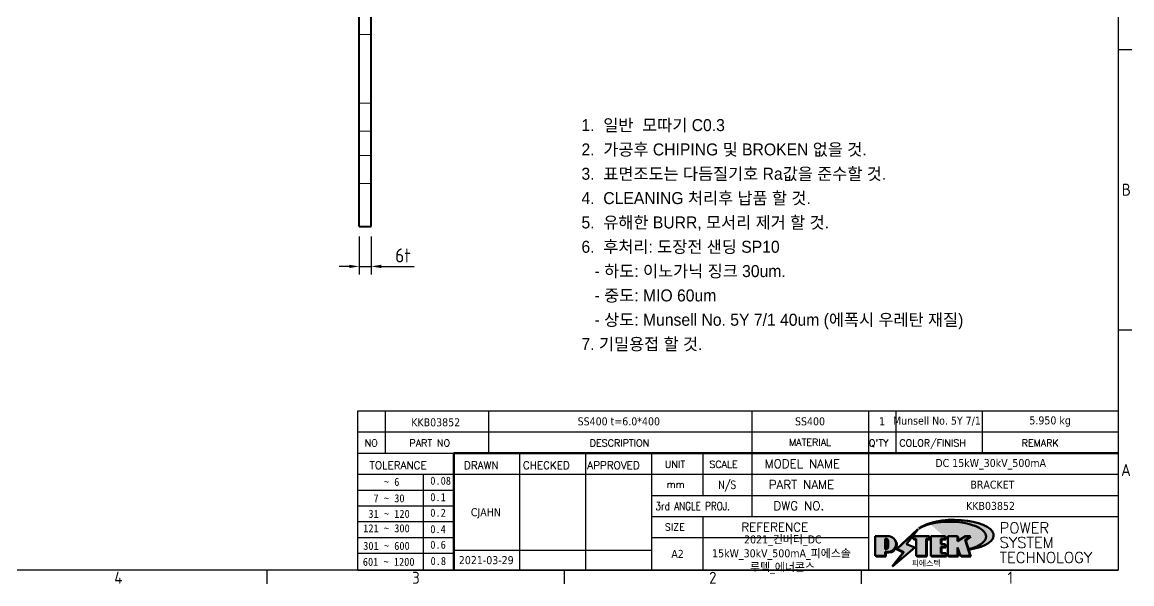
# Model space of a CAD drawing. Header units: millimetres. Extents: x 0 to 1188, y 0 to 840.
# Drawn here: x 620 to 1175, y 13 to 294 of the extents above; entities that cross this region are included whole.
import ezdxf
from ezdxf.enums import TextEntityAlignment as Align

# ---------------------------------------------------------------- set-up
doc = ezdxf.new("R2010")
doc.units = ezdxf.units.MM
doc.header["$LTSCALE"] = 2
doc.linetypes.add('DASHED', pattern=[0.2067, 0.1654, -0.0413])
doc.layers.get('0').update_dxf_attribs({"color": 3, "lineweight": 25, "true_color": 0x00ff00})
for name, color, linetype, lineweight, true_color in [('가려진 것(ISO)', 2, 'DASHED', 18, 0xffff00), ('가시적인 것(ISO)', 3, 'Continuous', 40, 0x00ff00), ('기호(ISO)', 5, 'Continuous', 25, 0x0000ff), ('제목(ISO)', 5, 'Continuous', 50, 0x0000ff), ('치수(ISO)', 2, 'Continuous', 25, 0xffff00)]:
    doc.layers.add(name, color=color, linetype=linetype, lineweight=lineweight, true_color=true_color)
doc.layers.add('경계(ISO)', color=7, linetype='Continuous', lineweight=25)
doc.layers.add('해치(ISO)', color=7, linetype='Continuous', lineweight=18)
doc.styles.add('HAN_291', font='')
doc.styles.add('HAN_370', font='', dxfattribs={"width": 2})
doc.styles.add('ISO Proportional', font='arial.ttf')
doc.styles.add('RC_284', font='ROMANC.shx')
doc.styles.add('RC_287', font='ROMANC.shx')
doc.styles.add('RC_292', font='ROMANC.shx')
doc.styles.add('ROMANT_294', font='romant.shx')
doc.styles.add('문자 텍스트_PSTEK_POSCO', font='isocp.shx')
doc.styles.add('치수 텍스트_PSTEK_POSCO', font='isocp.shx')
doc.styles.add('텍스트 스타일198', font='tahoma.ttf')
doc.styles.add('텍스트 스타일333', font='ROMANC.shx', dxfattribs={"width": 0.800000011920929})
doc.styles.get('HAN_291').set_extended_font_data('GulimChe')
doc.styles.get('HAN_370').set_extended_font_data('GulimChe')
doc.dimstyles.new('치수_PSTEK_POSCO', dxfattribs={"dimscale": 2, "dimtxt": 3.5, "dimasz": 2.5, "dimexe": 2, "dimexo": 2.5, "dimgap": 1, "dimtad": 1, "dimrnd": 1e-08, "dimdsep": 46, "dimtxsty": '치수 텍스트_PSTEK_POSCO', "dimcen": 0.09, "dimdle": 10, "dimclrd": 7, "dimclre": 7, "dimclrt": 2, "dimadec": 1, "dimazin": 2, "dimtfac": 1, "dimtmove": 0, "dimatfit": 3, "dimfxl": 1, "dimtolj": 1, "dimlwd": -1, "dimlwe": -1, "dimarcsym": 0})

# ---------------------------------------------------------------- blocks, each defined once
blk = doc.blocks.new('경계 Default Border')
at = {"layer": '경계(ISO)'}
for p, q in [((584.0000152587891, 140), (587.400016784668, 140)), ((584.0000152587891, 70), (587.400016784668, 70)), ((371.25, 10), (371.25, 6.599999666213989)), ((445.4999923706055, 10), (445.4999923706055, 6.599999666213989)), ((519.7499847412109, 10), (519.7499847412109, 6.599999666213989))]:
    blk.add_line(p, q, dxfattribs=at)
at = {"layer": '경계(ISO)', "flags": 128}
blk.add_lwpolyline([(10, 10), (10, 410), (584.0000152587891, 410), (584.0000152587891, 10), (10, 10)], dxfattribs=at)
at = {"layer": '경계(ISO)', "color": 2, "true_color": 0xffff00, "char_height": 3.00000011920929, "attachment_point": 7, "style": '문자 텍스트_PSTEK_POSCO'}
for s, insert in [('B', (584.8782702028949, 103.4713944559917)), ('A', (584.7144008173592, 33.49284856929444)), ('4', (333.0984701308117, 6.59999988079071)), ('3', (407.5435395229536, 6.57139439638704)), ('2', (481.752739416884, 6.57139439638704)), ('1', (556.3610661041481, 6.59999988079071))]:
    blk.add_mtext(s, dxfattribs=dict(at, insert=insert))
blk = doc.blocks.new('제목 블록 PSTEK')
at = {"true_color": 0xff0000}
h = blk.add_hatch(color=1, dxfattribs=at)
edge = h.paths.add_edge_path(flags=0)
edge.add_line((314.2242174273352, 19.60711530335299), (314.2242174273352, 17.00126995915134))
edge.add_line((314.2242174273352, 17.00126995915134), (314.3485873187598, 17.00126995915134))
edge.add_arc((314.3485873187598, 17.6527312952023), 0.6514613360509371, 270, 360)
edge.add_line((315.0000486548106, 17.6527312952023), (315.0000486548106, 18.95565396730211))
edge.add_arc((314.3485873187598, 18.95565396730212), 0.6514613360508712, 0, 90)
edge.add_line((314.3485873187598, 19.60711530335299), (314.2242174273352, 19.60711530335299))
edge = h.paths.add_edge_path()
edge.add_arc((314.9847713324306, 18.28938669179658), 1.969189947606664, 269.9999999999959, 450)
edge.add_line((314.9847713324306, 20.25857663940318), (311.7664314776902, 20.25857663940324))
edge.add_line((311.7664314776902, 20.25857663940324), (311.7664314776902, 15.3430047401139))
edge.add_line((311.7664314776902, 15.3430047401139), (314.2242174273352, 15.3430047401139))
edge.add_line((314.2242174273352, 15.3430047401139), (314.2242174273352, 16.32019674418991))
edge.add_line((314.2242174273352, 16.32019674418991), (314.9847713324307, 16.32019674418991))
at = {"true_color": 0x848484}
h = blk.add_hatch(color=252, dxfattribs=at)
edge = h.paths.add_edge_path()
edge.add_arc((314.9847713324309, 18.28938669179657), 1.969189947606666, 270, 406.8278729790604)
edge.add_arc((315.1624426058984, 18.1413272972396), 1.969189947606962, -90, 53.560984836317004, ccw=False)
edge.add_line((315.1624426058984, 16.17213734963263), (314.4018887008024, 16.17213734963263))
edge.add_line((314.4018887008024, 16.17213734963263), (314.4018887008024, 15.19494534555726))
edge.add_line((314.4018887008024, 15.19494534555726), (311.9441027511573, 15.19494534555726))
edge.add_line((311.9441027511573, 15.19494534555726), (311.9441027511573, 15.3430047401139))
edge.add_line((311.9441027511573, 15.3430047401139), (314.2242174273352, 15.3430047401139))
edge.add_line((314.2242174273352, 15.3430047401139), (314.2242174273352, 16.32019674418991))
edge.add_line((314.2242174273352, 16.32019674418991), (314.9847713324309, 16.32019674418991))
h = blk.add_hatch(color=252, dxfattribs=at)
edge = h.paths.add_edge_path()
edge.add_line((314.4018887008024, 19.45905590879572), (314.5262585922315, 19.45905590879572))
edge.add_arc((314.5262585922314, 18.80759457274939), 0.6514613360463194, 60.4189348879147, 90.00000000000318, ccw=False)
edge.add_arc((314.3485873187602, 18.95565396730057), 0.6514613360524251, 39.96992292766206, 90.00000000009999)
edge.add_line((314.3485873187591, 19.60711530335307), (314.2242174273352, 19.60711530335298))
edge.add_line((314.2242174273352, 19.60711530335299), (314.2242174273352, 17.00126995915134))
edge.add_line((314.2242174273352, 17.00126995915134), (314.3485873187591, 17.00126995915134))
edge.add_arc((314.3485873187568, 17.652731295233), 0.6514613360816299, 270.0000000002, 274.6930825552478)
edge.add_line((314.4018887008024, 17.0034541317032), (314.4018887008024, 19.45905590879572))
for points in [[(317.2195697678507, 17.0593801673321), (322.0326348870767, 21.62682475217465), (322.2781991042243, 21.94392121864296), (317.0471853425802, 16.97985676345368), (318.7512090904202, 16.1899260703855), (316.0018030350395, 12.71868385740789), (316.3356552234328, 13.00206718743325), (318.9235935156908, 16.2694494742633)], [(321.9846681452406, 19.60711530335299), (321.4042753185749, 19.60711530335299), (321.4042753185749, 19.45905590879572), (321.9846681452406, 19.45905590879572)], [(324.6615819988275, 19.45905590879572), (325.4196460989604, 19.45905590879572), (325.4196460989604, 20.11051724484596), (325.2419748254881, 20.11051724484596), (325.2419748254881, 19.60711530335299), (324.4839107253602, 19.60711530335299), (324.4839107253602, 15.3430047401139), (322.1623394187076, 15.3430047401139), (322.1623394187076, 15.19494534555726), (324.6615819988275, 15.19494534555726)], [(328.2914414389548, 19.45905590879572), (329.4054050004294, 19.45905590879572), (329.4054050004294, 20.11051724484596), (329.2277337269622, 20.11051724484596), (329.2277337269622, 19.60711530335299), (328.1137701654877, 19.60711530335299), (328.1137701654877, 18.25543873810179), (328.2914414389548, 18.25543873810179)], [(332.5088862584528, 20.1105172448466), (332.3312149849806, 20.1105172448466), (332.3312149849806, 18.99741471888368), (332.5088862584528, 19.11081371413894)], [(335.6156307331414, 20.11051724484596), (335.2535118015555, 20.11051724484596), (334.2514536401189, 19.30614745124769), (335.4855464857051, 15.3430047401139), (333.1954852176545, 15.3430047401139), (333.2478643833523, 15.19494534555726), (335.6632177591723, 15.19494534555726), (334.4291249135862, 19.15808805669106)], [(328.2914414389548, 17.41554667867274), (329.4054050004294, 17.41554667867274), (329.4054050004294, 18.10737934354514), (329.2277337269622, 18.10737934354514), (329.2277337269622, 17.56360607323003), (328.1137701654877, 17.56360607323003), (328.1137701654877, 15.9944660761648), (328.2914414389548, 15.9944660761648)], [(332.5088862584528, 16.92964231796647), (332.3312149849806, 17.43186301645164), (332.3312149849806, 15.3430047401139), (330.0369607660135, 15.3430047401139), (330.0369607660135, 15.19494534555726), (332.5088862584528, 15.19494534555726)], [(329.5356972676428, 15.8464066816075), (329.3580259941756, 15.8464066816075), (329.3580259941756, 15.3430047401139), (325.8342124037171, 15.3430047401139), (325.8342124037171, 15.19494534555726), (329.5356972676428, 15.19494534555726)]]:
    blk.add_hatch(color=252, dxfattribs=at).paths.add_polyline_path(points)
at = {"true_color": 0x0000ff}
blk.add_hatch(color=5, dxfattribs=at).paths.add_polyline_path([(321.6183518841322, 17.4193704504104), (319.5281351041078, 18.24969419629727), (322.4505835294948, 22.02344462252142), (317.2195697678507, 17.0593801673321), (318.9235935156908, 16.2694494742633), (316.1741874603099, 12.79820726128571)])
at = {"true_color": 0xff0000}
for points in [[(324.4839107253602, 19.60711530335299), (325.2419748254881, 19.60711530335299), (325.2419748254881, 20.25857663940324), (321.2266040451076, 20.25857663940324), (321.2266040451076, 19.60711530335299), (321.9846681452406, 19.60711530335299), (321.9846681452406, 15.3430047401139), (324.4839107253602, 15.3430047401139)], [(329.2277337269622, 20.25857663940324), (325.65654113025, 20.25857663940324), (325.65654113025, 15.3430047401139), (329.3580259941756, 15.3430047401139), (329.3580259941756, 15.9944660761648), (328.1137701654877, 15.9944660761648), (328.1137701654877, 17.56360607323003), (329.2277337269622, 17.56360607323003), (329.2277337269622, 18.25543873810179), (328.1137701654877, 18.25543873810179), (328.1137701654877, 19.60711530335299), (329.2277337269622, 19.60711530335299)], [(332.3312149849806, 20.25857663940324), (329.8592894925411, 20.25857663940324), (329.8592894925411, 15.3430047401139), (332.3312149849806, 15.3430047401139), (332.3312149849806, 17.4318630164523), (333.0701931098801, 15.3430047401139), (335.4855464857051, 15.3430047401139), (334.2514536401189, 19.30614745124769), (335.4379594596742, 20.25857663940324), (334.3071782107978, 20.25857663940324), (332.3312149849806, 18.99741471888304)]]:
    blk.add_hatch(color=1, dxfattribs=at).paths.add_polyline_path(points)
at = {"layer": '해치(ISO)', "true_color": 0x27d1fc}
h = blk.add_hatch(color=140, dxfattribs=at)
edge = h.paths.add_edge_path()
edge.add_ellipse((330.3660919371412, 20.15576403068321), major_axis=(9.100907360794343, 0), ratio=0.4069904968023172, start_angle=301.3098473703837, end_angle=507.7436900681698)
edge.add_ellipse((331.5340919371412, 20.4634168429492), major_axis=(-9.82350664112931, 0), ratio=0.3942600559756514, start_angle=111.51207141178469, end_angle=334.47025347086895, ccw=False)
edge.add_line((335.1363447531188, 16.8601935978785), (335.0955236905705, 16.99119398620872))
at = {"color": 180, "true_color": 0x3f00ff}
for p, q in [((182.475792979055, 11.79100474011392), (182.4757929790549, 51.56524660363496)), ((182.4757929790549, 51.56524660363496), (372.4757929537551, 51.56524660363496)), ((189.2651435055721, 51.56524660363496), (189.2651435055722, 41.00524660363494)), ((215.2152739891528, 41.00524660363494), (215.2152739891528, 51.56524660363496)), ((280.8758854511282, 51.56524660363496), (280.8758854511282, 41.00524660363494)), ((310.0881549537552, 51.56524660363496), (310.0881549537553, 41.00524660363494)), ((316.9044520275131, 51.56524660363496), (316.9044520275127, 41.00524660363494)), ((338.4566026226726, 51.56524660363496), (338.4566026226727, 41.00524660363494)), ((372.4757929537551, 51.56524660363496), (372.4757929537551, 11.79100474011389)), ((182.475792979055, 46.2852466036349), (372.4757929537551, 46.28524660363492)), ((182.475792979055, 41.00524660363493), (206.451475290024, 41.00524660363493)), ((222.9401812389276, 11.79100474011392), (222.9401812389276, 41.00524660363494)), ((239.4288871878316, 11.79100474011392), (239.4288871878316, 41.00524660363494)), ((255.9175931367356, 11.79100474011392), (255.9175931367356, 41.00524660363494)), ((268.6918866058747, 41.00524660363494), (268.6918866058747, 30.44524660363498)), ((280.8758854511282, 41.00524660363494), (280.8758854511282, 25.16524660363502)), ((310.088154953755, 41.00524660363494), (310.088154953755, 11.79100474011392)), ((182.475792979055, 35.72524660363497), (206.451475290024, 35.72524660363497)), ((198.8621818849491, 12.02524660363491), (198.8621818849491, 35.72524660363497)), ((206.451475290024, 35.72524660363497), (372.4757929537551, 35.72524660363497)), ((182.475792979055, 31.77524660363492), (206.451475290024, 31.77524660363492)), ((182.475792979055, 27.82524660363487), (206.451475290024, 27.82524660363487)), ((255.917593136736, 30.44524660363498), (372.4757929537552, 30.44524660363501)), ((255.9175931367359, 25.16524660363502), (372.4757929537552, 25.165246603635)), ((268.6918866058744, 25.16524660363502), (268.6918866058744, 11.79100474011392)), ((182.475792979055, 23.87524660363505), (206.451475290024, 23.87524660363505)), ((182.475792979055, 19.92524660363478), (206.451475290024, 19.92524660363478)), ((255.9175931367359, 19.88524660363481), (310.0881549537553, 19.88524660363481)), ((206.451475290024, 16.74100474011396), (255.9175931367359, 16.74100474011396)), ((182.475792979055, 15.97524660363496), (206.451475290024, 15.97524660363496)), ((182.475792979055, 11.79100474011392), (372.4757929537551, 11.79100474011389))]:
    blk.add_line(p, q, dxfattribs=at)
at = {"color": 7, "lineweight": 50}
for p, q in [((206.4514752900237, 11.79100474011392), (206.4514752900237, 41.00524660363494)), ((206.451475290024, 41.00524660363494), (372.4757929537551, 41.00524660363496))]:
    blk.add_line(p, q, dxfattribs=at)
at = {"color": 7}
for p, q in [((311.7664314776902, 20.25900474011391), (311.7664314776902, 15.34300474011391)), ((314.9847713324309, 20.25857663940324), (311.7664314776902, 20.25857663940324)), ((314.9847713324309, 20.25857663940324), (311.7664314776902, 20.25857663940324)), ((311.7664314776902, 20.25857663940324), (311.7664314776902, 15.3430047401139)), ((314.2242174273352, 17.00126995915134), (314.2242174273352, 19.60711530335299)), ((314.2242174273352, 19.60711530335299), (314.3485873187591, 19.60711530335299)), ((314.3485873187591, 19.60711530335299), (314.2242174273352, 19.60711530335299)), ((314.2242174273352, 19.60711530335299), (314.2242174273352, 17.00126995915134)), ((314.2242174273352, 17.00126995915134), (314.2242174273352, 19.60711530335299)), ((314.2242174273352, 19.60711530335299), (314.3485873187591, 19.60711530335299)), ((314.4018887008024, 19.45905590879572), (314.5262585922314, 19.45905590879572)), ((314.4018887008024, 17.0034541317032), (314.4018887008024, 19.45905590879572)), ((322.2781991042243, 21.94392121864296), (317.0471853425802, 16.97985676345368)), ((322.4505835294948, 22.02344462252142), (317.2195697678507, 17.0593801673321)), ((317.2195697678507, 17.0593801673321), (322.0326348870767, 21.62682475217465)), ((319.5281351041078, 18.24969419629727), (322.4505835294948, 22.02344462252142)), ((325.2419748254881, 20.25857663940324), (321.2266040451076, 20.25857663940324)), ((321.2266040451076, 20.25857663940324), (321.2266040451076, 19.60711530335299)), ((325.2419748254881, 20.25857663940324), (321.2266040451076, 20.25857663940324)), ((321.2266040451076, 20.25857663940324), (321.2266040451076, 19.60711530335299)), ((321.2266040451076, 19.60711530335299), (321.9846681452406, 19.60711530335299)), ((321.2266040451076, 19.60711530335299), (321.9846681452406, 19.60711530335299)), ((321.4042753185749, 19.60711530335299), (321.4042753185749, 19.45905590879572)), ((321.9846681452406, 19.60711530335299), (321.4042753185749, 19.60711530335299)), ((321.4042753185749, 19.45905590879572), (321.9846681452406, 19.45905590879572)), ((321.9846681452406, 19.60711530335299), (321.9846681452406, 15.3430047401139)), ((321.9846681452406, 19.45905590879572), (321.9846681452406, 19.60711530335299)), ((321.9846681452406, 19.60711530335299), (321.9846681452406, 15.3430047401139)), ((322.0326348870767, 21.62682475217465), (322.2781991042243, 21.94392121864296)), ((324.4839107253602, 19.60711530335299), (325.2419748254881, 19.60711530335299)), ((324.4839107253602, 15.3430047401139), (324.4839107253602, 19.60711530335299)), ((325.2419748254881, 19.60711530335299), (324.4839107253602, 19.60711530335299)), ((324.4839107253602, 19.60711530335299), (324.4839107253602, 15.3430047401139)), ((324.4839107253602, 19.60711530335299), (325.2419748254881, 19.60711530335299)), ((324.4839107253602, 15.3430047401139), (324.4839107253602, 19.60711530335299)), ((324.6615819988275, 19.45905590879572), (325.4196460989604, 19.45905590879572)), ((324.6615819988275, 15.19494534555726), (324.6615819988275, 19.45905590879572)), ((325.2419748254881, 19.60711530335299), (325.2419748254881, 20.25857663940324)), ((325.2419748254881, 19.60711530335299), (325.2419748254881, 20.25857663940324)), ((325.4196460989604, 20.11051724484596), (325.2419748254881, 20.11051724484596)), ((325.2419748254881, 20.11051724484596), (325.2419748254881, 19.60711530335299)), ((325.4196460989604, 19.45905590879572), (325.4196460989604, 20.11051724484596)), ((329.2277337269622, 20.25857663940324), (325.65654113025, 20.25857663940324)), ((325.65654113025, 20.25857663940324), (325.65654113025, 15.3430047401139)), ((325.65654113025, 20.25857663940324), (325.65654113025, 15.3430047401139)), ((329.2277337269622, 20.25857663940324), (325.65654113025, 20.25857663940324)), ((328.1137701654877, 18.25543873810179), (328.1137701654877, 19.60711530335299)), ((328.1137701654877, 19.60711530335299), (329.2277337269622, 19.60711530335299)), ((329.2277337269622, 19.60711530335299), (328.1137701654877, 19.60711530335299)), ((328.1137701654877, 19.60711530335299), (328.1137701654877, 18.25543873810179)), ((328.1137701654877, 18.25543873810179), (328.1137701654877, 19.60711530335299)), ((328.1137701654877, 19.60711530335299), (329.2277337269622, 19.60711530335299)), ((328.2914414389548, 18.25543873810179), (328.2914414389548, 19.45905590879572)), ((328.2914414389548, 19.45905590879572), (329.4054050004294, 19.45905590879572)), ((329.2277337269622, 19.60711530335299), (329.2277337269622, 20.25857663940324)), ((329.2277337269622, 19.60711530335299), (329.2277337269622, 20.25857663940324)), ((329.4054050004294, 20.11051724484596), (329.2277337269622, 20.11051724484596)), ((329.2277337269622, 20.11051724484596), (329.2277337269622, 19.60711530335299)), ((329.4054050004294, 19.45905590879572), (329.4054050004294, 20.11051724484596)), ((332.3312149849806, 20.25857663940324), (329.8592894925411, 20.25857663940324)), ((329.8592894925411, 20.25857663940324), (329.8592894925411, 15.3430047401139)), ((329.8592894925411, 20.25857663940324), (329.8592894925411, 15.3430047401139)), ((332.3312149849806, 20.25857663940324), (329.8592894925411, 20.25857663940324)), ((334.3071782107978, 20.25857663940324), (332.3312149849806, 18.99741471888304)), ((332.3312149849806, 18.99741471888304), (332.3312149849806, 20.25857663940324)), ((334.3071782107978, 20.25857663940324), (332.3312149849806, 18.99741471888304)), ((332.3312149849806, 18.99741471888304), (332.3312149849806, 20.25857663940324)), ((332.5088862584528, 20.1105172448466), (332.3312149849806, 20.1105172448466)), ((332.3312149849806, 20.1105172448466), (332.3312149849806, 18.99741471888368)), ((332.5088862584528, 19.11081371413894), (332.5088862584528, 20.1105172448466)), ((334.2514536401189, 19.30614745124769), (335.4379594596742, 20.25857663940324)), ((334.2514536401189, 19.30614745124769), (335.4379594596742, 20.25857663940324)), ((335.2535118015555, 20.11051724484596), (334.2514536401189, 19.30614745124769)), ((335.4379594596742, 20.25857663940324), (334.3071782107978, 20.25857663940324)), ((335.4379594596742, 20.25857663940324), (334.3071782107978, 20.25857663940324)), ((334.4291249135862, 19.15808805669104), (335.6156307331414, 20.11051724484596)), ((335.6156307331414, 20.11051724484596), (335.2535118015555, 20.11051724484596)), ((314.3485873187591, 17.00126995915134), (314.2242174273352, 17.00126995915134)), ((314.2242174273352, 17.00126995915134), (314.3485873187591, 17.00126995915134)), ((314.3485873187591, 17.00126995915134), (314.2242174273352, 17.00126995915134)), ((315.0000486548106, 18.95565396730275), (315.0000486548106, 17.65273129520161)), ((315.0000486548106, 18.95565396730275), (315.0000486548106, 17.65273129520161)), ((316.1741874603099, 12.79820726128571), (321.6183518841322, 17.4193704504104)), ((317.0471853425802, 16.97985676345368), (318.7512090904202, 16.1899260703855)), ((318.9235935156908, 16.2694494742633), (317.2195697678507, 17.0593801673321)), ((317.2195697678507, 17.0593801673321), (318.9235935156908, 16.2694494742633)), ((321.6183518841322, 17.4193704504104), (319.5281351041078, 18.24969419629727)), ((329.2277337269622, 18.25543873810179), (328.1137701654877, 18.25543873810179)), ((328.1137701654877, 18.25543873810179), (328.2914414389548, 18.25543873810179)), ((329.2277337269622, 18.25543873810179), (328.1137701654877, 18.25543873810179)), ((328.1137701654877, 17.56360607323003), (329.2277337269622, 17.56360607323003)), ((328.1137701654877, 15.9944660761648), (328.1137701654877, 17.56360607323003)), ((329.2277337269622, 17.56360607323003), (328.1137701654877, 17.56360607323003)), ((328.1137701654877, 17.56360607323003), (328.1137701654877, 15.9944660761648)), ((328.1137701654877, 17.56360607323003), (329.2277337269622, 17.56360607323003)), ((328.1137701654877, 15.9944660761648), (328.1137701654877, 17.56360607323003)), ((328.2914414389548, 15.9944660761648), (328.2914414389548, 17.41554667867274)), ((328.2914414389548, 17.41554667867274), (329.4054050004294, 17.41554667867274)), ((329.2277337269622, 17.56360607323003), (329.2277337269622, 18.25543873810179)), ((329.2277337269622, 17.56360607323003), (329.2277337269622, 18.25543873810179)), ((329.4054050004294, 18.10737934354514), (329.2277337269622, 18.10737934354514)), ((329.2277337269622, 18.10737934354514), (329.2277337269622, 17.56360607323003)), ((329.4054050004294, 17.41554667867274), (329.4054050004294, 18.10737934354514)), ((332.3312149849806, 18.99741471888368), (332.5088862584528, 19.11081371413894)), ((332.3312149849806, 17.4318630164523), (333.0701931098801, 15.3430047401139)), ((332.3312149849806, 15.3430047401139), (332.3312149849806, 17.4318630164523)), ((332.5088862584528, 16.92964231796647), (332.3312149849806, 17.43186301645164)), ((332.3312149849806, 17.43186301645164), (332.3312149849806, 15.3430047401139)), ((332.3312149849806, 17.4318630164523), (333.0701931098801, 15.3430047401139)), ((332.3312149849806, 15.3430047401139), (332.3312149849806, 17.4318630164523)), ((332.5088862584528, 15.19494534555726), (332.5088862584528, 16.92964231796647)), ((335.4855464857051, 15.3430047401139), (334.2514536401189, 19.30614745124769)), ((334.2514536401189, 19.30614745124769), (335.4855464857051, 15.3430047401139)), ((335.4855464857051, 15.3430047401139), (334.2514536401189, 19.30614745124769)), ((335.6632177591723, 15.19494534555726), (334.4291249135862, 19.15808805669104)), ((345.0447381189468, 17.50375595811051), (344.9867755289346, 17.689895936919)), ((311.7664314776902, 15.3430047401139), (314.2242174273352, 15.3430047401139)), ((311.7664314776902, 15.3430047401139), (314.2242174273352, 15.3430047401139)), ((314.2242174273352, 15.3430047401139), (311.9441027511573, 15.3430047401139)), ((311.9441027511573, 15.3430047401139), (311.9441027511573, 15.19494534555726)), ((311.9441027511573, 15.19494534555726), (314.4018887008024, 15.19494534555726)), ((314.2242174273352, 16.32019674418991), (314.9847713324309, 16.32019674418991)), ((314.2242174273352, 15.3430047401139), (314.2242174273352, 16.32019674418991)), ((314.9847713324309, 16.32019674418991), (314.2242174273352, 16.32019674418991)), ((314.2242174273352, 16.32019674418991), (314.2242174273352, 15.3430047401139)), ((314.2242174273352, 16.32019674418991), (314.9847713324309, 16.32019674418991)), ((314.2242174273352, 15.3430047401139), (314.2242174273352, 16.32019674418991)), ((314.4018887008024, 16.17213734963263), (315.162442605898, 16.17213734963263)), ((314.4018887008024, 15.19494534555726), (314.4018887008024, 16.17213734963263)), ((318.7512090904202, 16.1899260703855), (316.0018030350395, 12.71868385740789)), ((318.9235935156908, 16.2694494742633), (316.1741874603099, 12.79820726128571)), ((316.3356552234328, 13.00206718743325), (318.9235935156908, 16.2694494742633)), ((321.9846681452406, 15.3430047401139), (324.4839107253602, 15.3430047401139)), ((321.9846681452406, 15.3430047401139), (324.4839107253602, 15.3430047401139)), ((324.4839107253602, 15.3430047401139), (322.1623394187076, 15.3430047401139)), ((322.1623394187076, 15.3430047401139), (322.1623394187076, 15.19494534555726)), ((322.1623394187076, 15.19494534555726), (324.6615819988275, 15.19494534555726)), ((325.65654113025, 15.3430047401139), (329.3580259941756, 15.3430047401139)), ((325.65654113025, 15.3430047401139), (329.3580259941756, 15.3430047401139)), ((329.3580259941756, 15.3430047401139), (325.8342124037171, 15.3430047401139)), ((325.8342124037171, 15.3430047401139), (325.8342124037171, 15.19494534555726)), ((325.8342124037171, 15.19494534555726), (329.5356972676428, 15.19494534555726)), ((329.3580259941756, 15.9944660761648), (328.1137701654877, 15.9944660761648)), ((328.1137701654877, 15.9944660761648), (328.2914414389548, 15.9944660761648)), ((329.3580259941756, 15.9944660761648), (328.1137701654877, 15.9944660761648)), ((329.3580259941756, 15.3430047401139), (329.3580259941756, 15.9944660761648)), ((329.3580259941756, 15.3430047401139), (329.3580259941756, 15.9944660761648)), ((329.5356972676428, 15.8464066816075), (329.3580259941756, 15.8464066816075)), ((329.3580259941756, 15.8464066816075), (329.3580259941756, 15.3430047401139)), ((329.5356972676428, 15.19494534555726), (329.5356972676428, 15.8464066816075)), ((329.8592894925411, 15.3430047401139), (332.3312149849806, 15.3430047401139)), ((329.8592894925411, 15.3430047401139), (332.3312149849806, 15.3430047401139)), ((332.3312149849806, 15.3430047401139), (330.0369607660135, 15.3430047401139)), ((330.0369607660135, 15.3430047401139), (330.0369607660135, 15.19494534555726)), ((330.0369607660135, 15.19494534555726), (332.5088862584528, 15.19494534555726)), ((333.0701931098801, 15.3430047401139), (335.4855464857051, 15.3430047401139)), ((333.0701931098801, 15.3430047401139), (335.4855464857051, 15.3430047401139)), ((335.4855464857051, 15.3430047401139), (333.1954852176545, 15.3430047401139)), ((333.1954852176545, 15.3430047401139), (333.2478643833523, 15.19494534555726)), ((333.2478643833523, 15.19494534555726), (335.6632177591723, 15.19494534555726)), ((316.0018030350395, 12.71868385740789), (316.3356552234328, 13.00206718743325))]:
    blk.add_line(p, q, dxfattribs=at)
at = {"color": 1, "true_color": 0xff0000}
for p, q in [((314.9847713324309, 20.25857663940324), (311.7664314776902, 20.25857663940324)), ((311.7664314776902, 20.25857663940324), (311.7664314776902, 15.3430047401139)), ((314.2242174273352, 17.00126995915134), (314.2242174273352, 19.60711530335299)), ((314.2242174273352, 19.60711530335299), (314.3485873187591, 19.60711530335299)), ((325.2419748254881, 20.25857663940324), (321.2266040451076, 20.25857663940324)), ((321.2266040451076, 20.25857663940324), (321.2266040451076, 19.60711530335299)), ((321.2266040451076, 19.60711530335299), (321.9846681452406, 19.60711530335299)), ((321.9846681452406, 19.60711530335299), (321.9846681452406, 15.3430047401139)), ((324.4839107253602, 19.60711530335299), (325.2419748254881, 19.60711530335299)), ((324.4839107253602, 15.3430047401139), (324.4839107253602, 19.60711530335299)), ((325.2419748254881, 19.60711530335299), (325.2419748254881, 20.25857663940324)), ((329.2277337269622, 20.25857663940324), (325.65654113025, 20.25857663940324)), ((325.65654113025, 20.25857663940324), (325.65654113025, 15.3430047401139)), ((328.1137701654877, 18.25543873810179), (328.1137701654877, 19.60711530335299)), ((328.1137701654877, 19.60711530335299), (329.2277337269622, 19.60711530335299)), ((329.2277337269622, 19.60711530335299), (329.2277337269622, 20.25857663940324)), ((332.3312149849806, 20.25857663940324), (329.8592894925411, 20.25857663940324)), ((329.8592894925411, 20.25857663940324), (329.8592894925411, 15.3430047401139)), ((334.3071782107978, 20.25857663940324), (332.3312149849806, 18.99741471888304)), ((332.3312149849806, 18.99741471888304), (332.3312149849806, 20.25857663940324)), ((334.2514536401189, 19.30614745124769), (335.4379594596742, 20.25857663940324)), ((335.4379594596742, 20.25857663940324), (334.3071782107978, 20.25857663940324)), ((314.3485873187591, 17.00126995915134), (314.2242174273352, 17.00126995915134)), ((315.0000486548106, 18.95565396730275), (315.0000486548106, 17.65273129520161)), ((329.2277337269622, 18.25543873810179), (328.1137701654877, 18.25543873810179)), ((328.1137701654877, 17.56360607323003), (329.2277337269622, 17.56360607323003)), ((328.1137701654877, 15.9944660761648), (328.1137701654877, 17.56360607323003)), ((329.2277337269622, 17.56360607323003), (329.2277337269622, 18.25543873810179)), ((332.3312149849806, 17.4318630164523), (333.0701931098801, 15.3430047401139)), ((332.3312149849806, 15.3430047401139), (332.3312149849806, 17.4318630164523)), ((335.4855464857051, 15.3430047401139), (334.2514536401189, 19.30614745124769)), ((311.7664314776902, 15.3430047401139), (314.2242174273352, 15.3430047401139)), ((314.2242174273352, 16.32019674418991), (314.9847713324309, 16.32019674418991)), ((314.2242174273352, 15.3430047401139), (314.2242174273352, 16.32019674418991)), ((321.9846681452406, 15.3430047401139), (324.4839107253602, 15.3430047401139)), ((325.65654113025, 15.3430047401139), (329.3580259941756, 15.3430047401139)), ((329.3580259941756, 15.9944660761648), (328.1137701654877, 15.9944660761648)), ((329.3580259941756, 15.3430047401139), (329.3580259941756, 15.9944660761648)), ((329.8592894925411, 15.3430047401139), (332.3312149849806, 15.3430047401139)), ((333.0701931098801, 15.3430047401139), (335.4855464857051, 15.3430047401139))]:
    blk.add_line(p, q, dxfattribs=at)
at = {"color": 5, "true_color": 0x0000ff}
for p, q in [((322.4505835294948, 22.02344462252142), (317.2195697678507, 17.0593801673321)), ((319.5281351041078, 18.24969419629727), (322.4505835294948, 22.02344462252142)), ((316.1741874603099, 12.79820726128571), (321.6183518841322, 17.4193704504104)), ((317.2195697678507, 17.0593801673321), (318.9235935156908, 16.2694494742633)), ((321.6183518841322, 17.4193704504104), (319.5281351041078, 18.24969419629727)), ((318.9235935156908, 16.2694494742633), (316.1741874603099, 12.79820726128571))]:
    blk.add_line(p, q, dxfattribs=at)
at = {"color": 7}
for centre, radius, start, end in [((314.3485873187598, 18.95565396730211), 0.6514613360508712, 0, 90), ((314.3485873187602, 18.95565396730057), 0.6514613360524251, 39.96992292766117, 90), ((314.3485873187598, 18.95565396730212), 0.6514613360508712, 0, 90), ((314.5262585922314, 18.80759457274939), 0.6514613360463193, 60.41893488791137, 90), ((314.9847713324309, 18.28938669179658), 1.969189947606665, 270, 90), ((314.9847713324309, 18.28938669179658), 1.969189947606665, 270, 90), ((314.9847713324307, 18.2893866917965), 1.969189947606594, 270, 46.82787297909833), ((315.1624426058984, 18.1413272972396), 1.969189947606961, 270, 53.56098483636067), ((314.3485873187597, 17.65273129520228), 0.6514613360509381, 270, 0), ((314.3485873187598, 17.6527312952023), 0.6514613360509381, 270, 0), ((314.3485873187568, 17.652731295233), 0.6514613360816299, 270, 274.6930825552478)]:
    blk.add_arc(centre, radius, start, end, dxfattribs=at)
at = {"color": 1, "true_color": 0xff0000}
for centre, radius, start, end in [((314.3485873187598, 18.95565396730211), 0.6514613360508712, 0, 90), ((314.9847713324309, 18.28938669179657), 1.969189947606665, 270, 90), ((314.3485873187598, 17.6527312952023), 0.6514613360509381, 270, 0)]:
    blk.add_arc(centre, radius, start, end, dxfattribs=at)
at = {"layer": '제목(ISO)', "lineweight": 18}
blk.add_line((182.475792979055, 35.72500474011393), (182.475792979055, 11.79100474011392), dxfattribs=at)
at = {"layer": '제목(ISO)'}
for p, q in [((314.9847713324306, 20.25857663940324), (311.7664314776902, 20.25857663940324)), ((311.7664314776902, 20.25857663940324), (311.7664314776902, 15.3430047401139)), ((314.2242174273352, 17.00126995915134), (314.2242174273352, 19.60711530335299)), ((314.2242174273352, 19.60711530335299), (314.3485873187598, 19.60711530335299)), ((314.3485873187591, 19.60711530335299), (314.2242174273352, 19.60711530335299)), ((314.2242174273352, 19.60711530335299), (314.2242174273352, 17.00126995915134)), ((314.4018887008024, 19.45905590879572), (314.5262585922314, 19.45905590879572)), ((314.4018887008024, 17.0034541317032), (314.4018887008024, 19.45905590879572)), ((322.2781991042243, 21.94392121864296), (317.0471853425802, 16.97985676345368)), ((322.4505835294948, 22.02344462252142), (317.2195697678507, 17.0593801673321)), ((317.2195697678507, 17.0593801673321), (322.0326348870767, 21.62682475217465)), ((319.5281351041078, 18.24969419629727), (322.4505835294948, 22.02344462252142)), ((325.2419748254881, 20.25857663940324), (321.2266040451076, 20.25857663940324)), ((321.2266040451076, 20.25857663940324), (321.2266040451076, 19.60711530335299)), ((321.2266040451076, 19.60711530335299), (321.9846681452406, 19.60711530335299)), ((321.9846681452406, 19.60711530335299), (321.4042753185749, 19.60711530335299)), ((321.4042753185749, 19.60711530335299), (321.4042753185749, 19.45905590879572)), ((321.4042753185749, 19.45905590879572), (321.9846681452406, 19.45905590879572)), ((321.9846681452406, 19.60711530335299), (321.9846681452406, 15.3430047401139)), ((321.9846681452406, 19.45905590879572), (321.9846681452406, 19.60711530335299)), ((322.0326348870767, 21.62682475217465), (322.2781991042243, 21.94392121864296)), ((324.4839107253602, 19.60711530335299), (325.2419748254881, 19.60711530335299)), ((324.4839107253602, 15.3430047401139), (324.4839107253602, 19.60711530335299)), ((325.2419748254881, 19.60711530335299), (324.4839107253602, 19.60711530335299)), ((324.4839107253602, 19.60711530335299), (324.4839107253602, 15.3430047401139)), ((324.6615819988275, 19.45905590879572), (325.4196460989604, 19.45905590879572)), ((324.6615819988275, 15.19494534555726), (324.6615819988275, 19.45905590879572)), ((325.2419748254881, 19.60711530335299), (325.2419748254881, 20.25857663940324)), ((325.4196460989604, 20.11051724484596), (325.2419748254881, 20.11051724484596)), ((325.2419748254881, 20.11051724484596), (325.2419748254881, 19.60711530335299)), ((325.4196460989604, 19.45905590879572), (325.4196460989604, 20.11051724484596)), ((329.2277337269622, 20.25857663940324), (325.65654113025, 20.25857663940324)), ((325.65654113025, 20.25857663940324), (325.65654113025, 15.3430047401139)), ((328.1137701654877, 18.25543873810179), (328.1137701654877, 19.60711530335299)), ((328.1137701654877, 19.60711530335299), (329.2277337269622, 19.60711530335299)), ((329.2277337269622, 19.60711530335299), (328.1137701654877, 19.60711530335299)), ((328.1137701654877, 19.60711530335299), (328.1137701654877, 18.25543873810179)), ((328.2914414389548, 19.45905590879572), (329.4054050004294, 19.45905590879572)), ((328.2914414389548, 18.25543873810179), (328.2914414389548, 19.45905590879572)), ((329.2277337269622, 19.60711530335299), (329.2277337269622, 20.25857663940324)), ((329.4054050004294, 20.11051724484596), (329.2277337269622, 20.11051724484596)), ((329.2277337269622, 20.11051724484596), (329.2277337269622, 19.60711530335299)), ((329.4054050004294, 19.45905590879572), (329.4054050004294, 20.11051724484596)), ((332.3312149849806, 20.25857663940324), (329.8592894925411, 20.25857663940324)), ((329.8592894925411, 20.25857663940324), (329.8592894925411, 15.3430047401139)), ((334.3071782107978, 20.25857663940324), (332.3312149849806, 18.99741471888304)), ((332.3312149849806, 18.99741471888304), (332.3312149849806, 20.25857663940324)), ((332.5088862584528, 20.1105172448466), (332.3312149849806, 20.1105172448466)), ((332.3312149849806, 20.1105172448466), (332.3312149849806, 18.99741471888368)), ((332.5088862584528, 19.11081371413894), (332.5088862584528, 20.1105172448466)), ((334.2514536401189, 19.30614745124769), (335.4379594596742, 20.25857663940324)), ((335.2535118015555, 20.11051724484596), (334.2514536401189, 19.30614745124769)), ((335.4379594596742, 20.25857663940324), (334.3071782107978, 20.25857663940324)), ((334.4291249135862, 19.15808805669106), (335.6156307331414, 20.11051724484596)), ((335.6156307331414, 20.11051724484596), (335.2535118015555, 20.11051724484596)), ((314.3485873187598, 17.00126995915134), (314.2242174273352, 17.00126995915134)), ((314.2242174273352, 17.00126995915134), (314.3485873187591, 17.00126995915134)), ((315.0000486548106, 18.95565396730211), (315.0000486548106, 17.6527312952023)), ((316.1741874603099, 12.79820726128571), (321.6183518841322, 17.4193704504104)), ((317.0471853425802, 16.97985676345368), (318.7512090904202, 16.1899260703855)), ((317.2195697678507, 17.0593801673321), (318.9235935156908, 16.2694494742633)), ((318.9235935156908, 16.2694494742633), (317.2195697678507, 17.0593801673321)), ((321.6183518841322, 17.4193704504104), (319.5281351041078, 18.24969419629727)), ((329.2277337269622, 18.25543873810179), (328.1137701654877, 18.25543873810179)), ((328.1137701654877, 18.25543873810179), (328.2914414389548, 18.25543873810179)), ((328.1137701654877, 15.9944660761648), (328.1137701654877, 17.56360607323003)), ((328.1137701654877, 17.56360607323003), (329.2277337269622, 17.56360607323003)), ((329.2277337269622, 17.56360607323003), (328.1137701654877, 17.56360607323003)), ((328.1137701654877, 17.56360607323003), (328.1137701654877, 15.9944660761648)), ((328.2914414389548, 17.41554667867274), (329.4054050004294, 17.41554667867274)), ((328.2914414389548, 15.9944660761648), (328.2914414389548, 17.41554667867274)), ((329.2277337269622, 17.56360607323003), (329.2277337269622, 18.25543873810179)), ((329.4054050004294, 18.10737934354514), (329.2277337269622, 18.10737934354514)), ((329.2277337269622, 18.10737934354514), (329.2277337269622, 17.56360607323003)), ((329.4054050004294, 17.41554667867274), (329.4054050004294, 18.10737934354514)), ((332.3312149849806, 18.99741471888368), (332.5088862584528, 19.11081371413894)), ((332.3312149849806, 15.3430047401139), (332.3312149849806, 17.4318630164523)), ((332.3312149849806, 17.4318630164523), (333.0701931098801, 15.3430047401139)), ((332.5088862584528, 16.92964231796647), (332.3312149849806, 17.43186301645164)), ((332.3312149849806, 17.43186301645164), (332.3312149849806, 15.3430047401139)), ((332.5088862584528, 15.19494534555726), (332.5088862584528, 16.92964231796647)), ((335.4855464857051, 15.3430047401139), (334.2514536401189, 19.30614745124769)), ((334.2514536401189, 19.30614745124769), (335.4855464857051, 15.3430047401139)), ((335.6632177591723, 15.19494534555726), (334.4291249135862, 19.15808805669106)), ((311.7664314776902, 15.3430047401139), (314.2242174273352, 15.3430047401139)), ((314.2242174273352, 15.3430047401139), (311.9441027511573, 15.3430047401139)), ((311.9441027511573, 15.3430047401139), (311.9441027511573, 15.19494534555726)), ((311.9441027511573, 15.19494534555726), (314.4018887008024, 15.19494534555726)), ((314.2242174273352, 15.3430047401139), (314.2242174273352, 16.32019674418991)), ((314.2242174273352, 16.32019674418991), (314.9847713324307, 16.32019674418991)), ((314.9847713324309, 16.32019674418991), (314.2242174273352, 16.32019674418991)), ((314.2242174273352, 16.32019674418991), (314.2242174273352, 15.3430047401139)), ((314.4018887008024, 15.19494534555726), (314.4018887008024, 16.17213734963263)), ((314.4018887008024, 16.17213734963263), (315.1624426058984, 16.17213734963263)), ((318.7512090904202, 16.1899260703855), (316.0018030350395, 12.71868385740789)), ((318.9235935156908, 16.2694494742633), (316.1741874603099, 12.79820726128571)), ((316.3356552234328, 13.00206718743325), (318.9235935156908, 16.2694494742633)), ((321.9846681452406, 15.3430047401139), (324.4839107253602, 15.3430047401139)), ((324.4839107253602, 15.3430047401139), (322.1623394187076, 15.3430047401139)), ((322.1623394187076, 15.3430047401139), (322.1623394187076, 15.19494534555726)), ((322.1623394187076, 15.19494534555726), (324.6615819988275, 15.19494534555726)), ((325.65654113025, 15.3430047401139), (329.3580259941756, 15.3430047401139)), ((329.3580259941756, 15.3430047401139), (325.8342124037171, 15.3430047401139)), ((325.8342124037171, 15.3430047401139), (325.8342124037171, 15.19494534555726)), ((325.8342124037171, 15.19494534555726), (329.5356972676428, 15.19494534555726)), ((329.3580259941756, 15.9944660761648), (328.1137701654877, 15.9944660761648)), ((328.1137701654877, 15.9944660761648), (328.2914414389548, 15.9944660761648)), ((329.3580259941756, 15.3430047401139), (329.3580259941756, 15.9944660761648)), ((329.5356972676428, 15.8464066816075), (329.3580259941756, 15.8464066816075)), ((329.3580259941756, 15.8464066816075), (329.3580259941756, 15.3430047401139)), ((329.5356972676428, 15.19494534555726), (329.5356972676428, 15.8464066816075)), ((329.8592894925411, 15.3430047401139), (332.3312149849806, 15.3430047401139)), ((332.3312149849806, 15.3430047401139), (330.0369607660135, 15.3430047401139)), ((330.0369607660135, 15.3430047401139), (330.0369607660135, 15.19494534555726)), ((330.0369607660135, 15.19494534555726), (332.5088862584528, 15.19494534555726)), ((333.0701931098801, 15.3430047401139), (335.4855464857051, 15.3430047401139)), ((335.4855464857051, 15.3430047401139), (333.1954852176545, 15.3430047401139)), ((333.1954852176545, 15.3430047401139), (333.2478643833523, 15.19494534555726)), ((333.2478643833523, 15.19494534555726), (335.6632177591723, 15.19494534555726)), ((316.0018030350395, 12.71868385740789), (316.3356552234328, 13.00206718743325))]:
    blk.add_line(p, q, dxfattribs=at)
at = {"layer": '제목(ISO)', "color": 4, "true_color": 0x00ffff}
blk.add_line((335.1363447531188, 16.8601935978785), (335.0955236905705, 16.99119398620872), dxfattribs=at)
at = {"layer": '제목(ISO)'}
for centre, radius, start, end in [((314.3485873187598, 18.95565396730212), 0.6514613360508712, 0, 90), ((314.3485873187602, 18.95565396730057), 0.6514613360524251, 39.96992292766117, 90), ((314.5262585922314, 18.80759457274939), 0.6514613360463193, 60.41893488791137, 90), ((314.9847713324306, 18.28938669179658), 1.969189947606664, 46.82787297909431, 90), ((314.9847713324307, 18.2893866917965), 1.969189947606594, 270, 46.82787297909833), ((314.9847713324309, 18.28938669179657), 1.969189947606666, 270, 46.8278729790603), ((315.1624426058984, 18.1413272972396), 1.969189947606962, 270, 53.56098483631701), ((314.3485873187598, 17.6527312952023), 0.6514613360509371, 270, 0), ((314.3485873187568, 17.652731295233), 0.6514613360816299, 270, 274.6930825552478)]:
    blk.add_arc(centre, radius, start, end, dxfattribs=at)
at = {"layer": '제목(ISO)', "color": 4, "true_color": 0x00ffff}
for centre, major_axis, ratio, start_param, end_param in [((331.5340919371412, 20.4634168429492), (9.82350664112931, 0), 0.3942600559756514, 5.087845455444478, 8.97919982663645), ((330.3660919371412, 20.15576403068321), (9.100907360794343, 0), 0.4069904968023172, 5.258848905294775, 8.861799147915196)]:
    blk.add_ellipse(centre, major_axis=major_axis, ratio=ratio, start_param=start_param, end_param=end_param, dxfattribs=at)
at = {"color": 2, "true_color": 0xffff00, "style": 'RC_284'}
blk.add_text('MATERIAL', height=1.742399930953979, dxfattribs=at).set_placement((295.4820202024417, 43.64524660363492), align=Align.MIDDLE_CENTER)
at = {"color": 2, "true_color": 0xffff00}
for s, height, style, p in [('COLOR/FINISH', 1.742399930953979, 'RC_284', (317.7725341324144, 42.62317362549192)), ('NO', 1.742399930953979, 'RC_284', (184.135398793432, 42.62317362549192)), ('PART NO', 1.742399930953979, 'RC_284', (195.3359407378685, 42.62317362549192)), ('DESCRIPTION', 1.742399930953979, 'RC_284', (240.4025565652523, 42.62317362549192)), ("Q'TY", 1.742399930953979, 'RC_284', (310.1440786515383, 42.62317362549192)), ('REMARK', 1.742399930953979, 'RC_284', (348.346649953877, 42.62317362549192)), (' TOLERANCE', 1.899999976158142, 'RC_287', (184.0872874387979, 37.00893196870329)), ('DRAWN', 1.899999976158142, 'RC_287', (208.9766620976279, 37.00893196870329)), ('CHECKED', 1.899999976158142, 'RC_287', (223.6856844514997, 37.00893196870329)), ('APPROVED', 1.899999976158142, 'RC_287', (239.7795453577791, 37.00893196870329)), ('UNIT', 1.742399930953979, 'RC_284', (259.1652673287452, 37.34317362549218)), ('SCALE', 1.742399930953979, 'RC_284', (270.2934779252897, 37.34317362549218)), ('MODEL NAME', 2.178000062704086, 'RC_292', (284.096330289083, 37.25462520371384)), ('    ~ 6', 2.000000029802322, 'HAN_291', (183.7721304966814, 32.8176515608431)), ('0.08', 2.000000029802322, 'HAN_291', (200.5467345600617, 33.09873600004101)), ('mm', 1.742399930953979, 'RC_284', (259.6505418159997, 32.3543089683787)), ('PART NAME', 2.178000062704086, 'RC_292', (285.1416959765849, 32.03045329421792)), ('  7 ~ 30', 2.000000029802322, 'HAN_291', (183.7721304966814, 28.70538114822415)), ('0.1', 2.000000029802322, 'HAN_291', (200.5467345600617, 28.98646558742206)), (' DWG NO.', 2.178000062704086, 'RC_292', (284.8124284083233, 26.75045329421772)), (' 31 ~ 120', 2.000000029802322, 'HAN_291', (183.7721304966814, 24.82628181916237)), ('0.2', 2.000000029802322, 'HAN_291', (200.5467345600617, 25.10736625836028)), ('121 ~ 300', 2.000000029802322, 'HAN_291', (183.7721304966814, 21.21401206133254)), ('0.4', 2.000000029802322, 'HAN_291', (200.5467345600617, 20.99509650053045)), ('SIZE', 1.742399930953979, 'RC_284', (259.1652673287452, 21.69497768947366)), ('REFERENCE', 2.178000062704086, 'RC_292', (278.2741065029841, 21.43214925458022)), ('301 ~ 600', 2.000000029802322, 'HAN_291', (183.7721304966814, 16.83491273227077)), ('0.6', 2.000000029802322, 'HAN_291', (200.5467345600617, 17.11599717146868)), ('601 ~ 1200', 2.000000029802322, 'HAN_291', (183.6802025156883, 12.84759660881125)), ('0.8', 2.000000029802322, 'HAN_291', (200.6097246063884, 13.05732192299702))]:
    blk.add_text(s, height=height, dxfattribs=dict(at, style=style)).set_placement(p)
at = {"color": 7, "style": '텍스트 스타일333', "width": 0.7999999523162842}
blk.add_text('N/S', height=2.000000029802322, dxfattribs=at).set_placement((274.7838860285014, 33.08524660363496), align=Align.MIDDLE_CENTER)
at = {"color": 2, "true_color": 0xffff00, "style": '텍스트 스타일333', "width": 0.7999999523162842}
blk.add_text('3rd ANGLE PROJ.', height=2.000000029802322, dxfattribs=at).set_placement((256.8430306642954, 26.76148381654429))
at = {"color": 7, "style": 'ROMANT_294'}
for s, p in [('POWER', (342.82727231297, 20.97115304607566)), ('SYSTEM', (342.82727231297, 17.3284636719184)), ('TECHNOLOGY', (342.82727231297, 13.57194088644453))]:
    blk.add_text(s, height=2.700000107288361, dxfattribs=at).set_placement(p)
at = {"color": 7, "insert": (320.8519732224835, 14.21236326823155), "char_height": 1.400000005960464, "attachment_point": 1, "line_spacing_factor": 0.3319999873638153, "style": 'HAN_370'}
blk.add_mtext('\\fHY견고딕|b0|i0;\\H1.4000;피에스텍', dxfattribs=at)
at = {"layer": '제목(ISO)', "color": 7, "style": '텍스트 스타일198'}
for tag, p in [('부품_번호_001', (195.7950737854893, 47.68004260673702)), ('설명_001', (237.366075650082, 47.92313016004889)), ('재질_001', (291.700959055687, 47.92591818687281)), ("3._Q'TY_001", (312.7051684940307, 47.92188863680521)), ('4._COLOR_001', (316.1889221240054, 48.09784565642323)), ('질량\\P3;_001', (350.2770793391201, 48.1643332325385)), ('1._MODEL_NAME_001', (326.7684841840689, 37.52172745615292)), ('제목_001', (335.5349605824892, 32.12134217035067)), ('부품_번호_001', (334.4543140387212, 26.8052465951949)), ('설계자_001', (210.6823963971569, 25.23312566343435)), ('프로젝트_001', (278.9744245225954, 18.43951439740151)), ('시트_크기_001', (260.7896290458918, 14.81730632141838)), ('프로젝트_002', (270.9791918143218, 14.97568842208535)), ('작성_날짜_001', (207.6736656800234, 13.26600473167383)), ('프로젝트_003', (280.4473441481205, 11.5491460676562))]:
    blk.add_attdef(tag, p, '', height=2.000000029802322, dxfattribs=at)
for tag, p in [('점검자', (231.1845342133799, 26.23312567187446)), ('엔지니어링_승인자', (247.673240162284, 26.23312567187446)), ('점검_날짜', (231.1845342133799, 14.26600474011394)), ('엔지니어링_승인_날짜', (247.6732401622839, 14.26600474011394))]:
    blk.add_attdef(tag, text='', height=2.000000029802322, dxfattribs=at).set_placement(p, align=Align.MIDDLE_CENTER)
blk = doc.blocks.new('*D29')
at = {"layer": 'Defpoints', "color": 0, "transparency": 16777216}
for p in [(788.5882283638412, 191.6234496935495), (794.5882283638412, 191.6234496935495), (794.5882283638412, 171.6234496935495)]:
    blk.add_point(p, dxfattribs=at)
at = {"layer": '치수(ISO)', "color": 7, "transparency": 16777216}
for p, q in [((788.5882283638412, 186.6234496935495), (788.5882283638412, 167.6234496935495)), ((794.5882283638412, 186.6234496935495), (794.5882283638412, 167.6234496935495)), ((783.5882283638412, 171.6234496935495), (778.5882283638412, 171.6234496935495)), ((788.5882283638412, 171.6234496935495), (794.5882283638412, 171.6234496935495)), ((799.5882283638412, 171.6234496935495), (816.0071260016364, 171.6234496935495))]:
    blk.add_line(p, q, dxfattribs=at)
for points in [[(783.5882283638412, 172.4567830268828), (783.5882283638412, 170.7901163602161), (788.5882283638412, 171.6234496935495)], [(799.5882283638412, 172.4567830268828), (799.5882283638412, 170.7901163602161), (794.5882283638412, 171.6234496935495)]]:
    blk.add_solid(points, dxfattribs=at)
at = {"layer": '치수(ISO)', "color": 2, "transparency": 16777216, "insert": (806.5882283638412, 177.1234496935495), "char_height": 7, "attachment_point": 4, "style": '치수 텍스트_PSTEK_POSCO'}
blk.add_mtext('\\A1;6t', dxfattribs=at)
blk = doc.blocks.new('주석-가공')
at = {"layer": '기호(ISO)', "color": 2, "true_color": 0xffff00, "insert": (-52.87354469299316, 28.90454647131264), "char_height": 3.00000011920929, "width": 179.2991848259051, "attachment_point": 1, "line_spacing_factor": 1.2146075963974, "style": 'ISO Proportional'}
blk.add_mtext('\\f굴림|b0|i0;\\H3.0000;1.  일반  모따기 C0.3\\P2.  가공후 CHIPING 및 BROKEN 없을 것.\\P3.  표면조도는 다듬질기호 Ra값을 준수할 것.\\P4.  CLEANING 처리후 납품 할 것.\\P5.  유해한 BURR, 모서리 제거 할 것.\\P6.  후처리: 도장전 샌딩 SP10  \\P   - 하도: 이노가닉 징크 30um.\\P   - 중도: MIO 60um\\P   - 상도: Munsell No. 5Y 7/1 40um (에폭시 우레탄 재질) \\P7. 기밀용접 할 것.', dxfattribs=at)

msp = doc.modelspace()

# ---------------------------------------------------------------- linework, layer by layer
at = {"layer": '가려진 것(ISO)'}
for p, q in [((794.5882283638844, 287.398658915119), (788.5882283638844, 287.398658915119)), ((794.58822836387, 253.116267540604), (788.58822836387, 253.116267540604)), ((794.58822836387, 239.116267540604), (788.58822836387, 239.116267540604)), ((794.5882283638514, 226.986025622984), (788.5882283638513, 226.986025622984)), ((794.5882283638514, 212.986025622984), (788.5882283638513, 212.986025622984))]:
    msp.add_line(p, q, dxfattribs=at)
at = {"layer": '가시적인 것(ISO)'}
for p, q in [((788.5882283638412, 191.6234496935494), (788.5882283638412, 591.6234496935494)), ((794.5882283638412, 191.6234496935494), (794.5882283638412, 591.6234496935494)), ((788.5882283638412, 191.6234496935495), (794.5882283638412, 191.6234496935495))]:
    msp.add_line(p, q, dxfattribs=at)

# ---------------------------------------------------------------- block references
at = {"xscale": 2, "yscale": 2, "zscale": 2}
for name, p in [('경계 Default Border', (0, 0)), ('주석-가공', (1005.45624593612, 187.3814892872133))]:
    msp.add_blockref(name, p, dxfattribs=at)
ref = msp.add_blockref('제목 블록 PSTEK', (423.0484140924897, -3.58200948022779), dxfattribs=dict(xscale=2, yscale=2, zscale=2))
ref.add_attrib('설계자_001', 'CJAHN', (844.4132068868036, 46.8842418466409), dxfattribs={"layer": '제목(ISO)', "color": 7, "height": 4.000000059604645, "style": '텍스트 스타일198'})
ref.add_attrib('프로젝트_001', '2021_컨버터_DC', (980.9972631376803, 33.29701931457523), dxfattribs={"layer": '제목(ISO)', "color": 7, "height": 4.000000059604645, "style": '텍스트 스타일198'})
ref.add_attrib('4._COLOR_001', 'Munsell No. 5Y 7/1', (1055.4262583405, 92.61368183261868), dxfattribs={"layer": '제목(ISO)', "color": 7, "height": 4.000000059604645, "style": '텍스트 스타일198'})
ref.add_attrib('시트_크기_001', 'A2', (944.6276721842731, 26.05260316260896), dxfattribs={"layer": '제목(ISO)', "color": 7, "height": 4.000000059604645, "style": '텍스트 스타일198'})
ref.add_attrib("3._Q'TY_001", '1', (1048.458751080551, 92.26176779338262), dxfattribs={"layer": '제목(ISO)', "color": 7, "height": 4.000000059604645, "style": '텍스트 스타일198'})
ref.add_attrib('작성_날짜_001', '2021-03-29', (838.3957454525366, 22.94999998311987), dxfattribs={"layer": '제목(ISO)', "color": 7, "height": 4.000000059604645, "style": '텍스트 스타일198'})
ref.add_attrib('재질_001', 'SS400', (1006.450332203864, 92.26982689351783), dxfattribs={"layer": '제목(ISO)', "color": 7, "height": 4.000000059604645, "style": '텍스트 스타일198'})
ref.add_attrib('부품_번호_001', 'KKB03852', (1091.957042169932, 50.02848371016201), dxfattribs={"layer": '제목(ISO)', "color": 7, "height": 4.000000059604645, "style": '텍스트 스타일198'})
ref.add_attrib('1._MODEL_NAME_001', 'DC 15kW_30kV_500mA', (1076.585382460627, 71.46144543207805), dxfattribs={"layer": '제목(ISO)', "color": 7, "height": 4.000000059604645, "style": '텍스트 스타일198'})
ref.add_attrib('질량\\P3;_001', '5.950 kg', (1123.60257277073, 92.74665698484921), dxfattribs={"layer": '제목(ISO)', "color": 7, "height": 4.000000059604645, "style": '텍스트 스타일198'})
ref.add_attrib('설명_001', 'SS400 t=6.0*400', (897.7805653926539, 92.26425083987), dxfattribs={"layer": '제목(ISO)', "color": 7, "height": 4.000000059604645, "style": '텍스트 스타일198'})
ref.add_attrib('부품_번호_001', 'KKB03852', (814.6385616634681, 91.77807573324625), dxfattribs={"layer": '제목(ISO)', "color": 7, "height": 4.000000059604645, "style": '텍스트 스타일198'})
ref.add_attrib('제목_001', 'BRACKET', (1094.118335257468, 60.66067486047353), dxfattribs={"layer": '제목(ISO)', "color": 7, "height": 4.000000059604645, "style": '텍스트 스타일198'})
ref.add_attrib('프로젝트_002', '15kW_30kV_500mA_피에스솔', (965.0067977211331, 26.36936736394292), dxfattribs={"layer": '제목(ISO)', "color": 7, "height": 4.000000059604645, "style": '텍스트 스타일198'})
ref.add_attrib('프로젝트_003', '루텍_에너콘스', (983.9431023887306, 19.51628265508462), dxfattribs={"layer": '제목(ISO)', "color": 7, "height": 4.000000059604645, "style": '텍스트 스타일198'})

# ---------------------------------------------------------------- dimensions: what is measured, and where the dimension line sits
at = {"layer": '치수(ISO)', "color": 7}
dim = msp.add_linear_dim(base=(794.5882283638412, 171.6234496935495), p1=(788.5882283638412, 191.6234496935495), p2=(794.5882283638412, 191.6234496935495), angle=180, text='<>t', dimstyle='치수_PSTEK_POSCO', override={"dimdec": 2, "dimtp": 0, "dimtm": -0, "dimtdec": 2, "dimtofl": 1, "dimatfit": 1}, dxfattribs=at)
dim.commit()
dim.dimension.update_dxf_attribs({"geometry": '*D29', "text_midpoint": (810.2976771827388, 171.6234496935495), "dimtype": 160})

doc.saveas('drawing.dxf')
